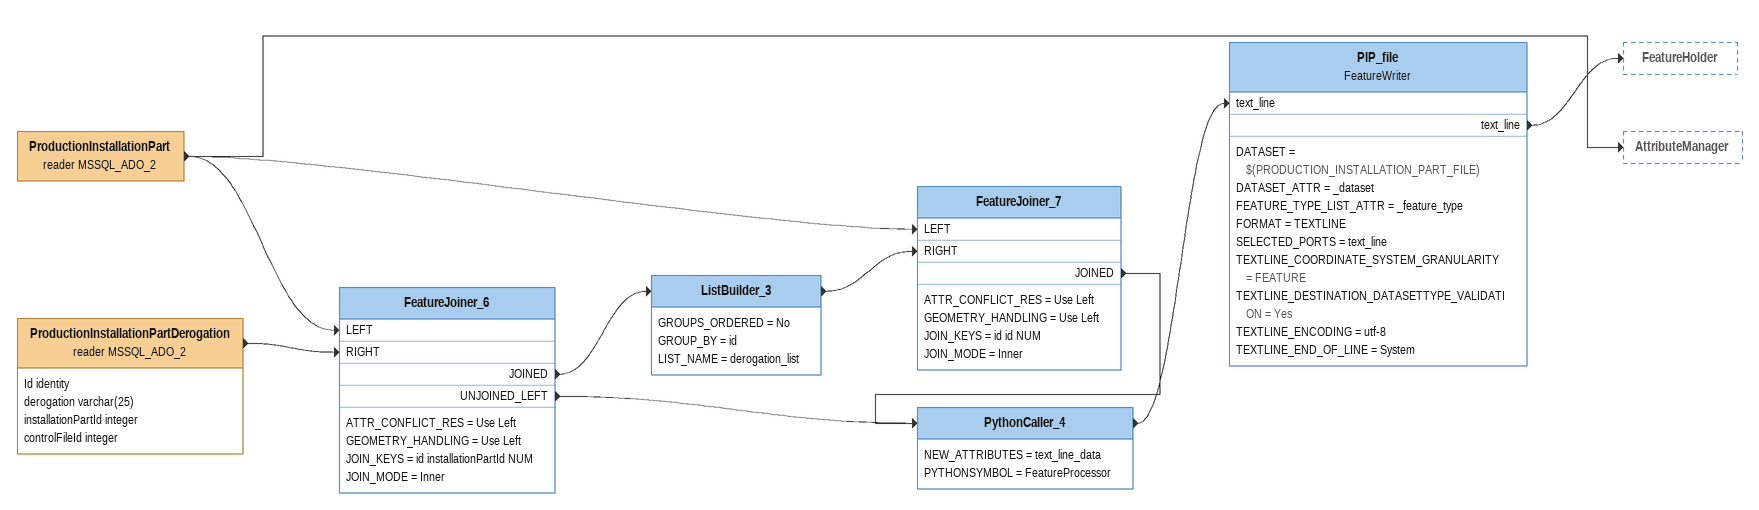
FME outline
ProductionInstallationPart (reader MSSQL_ADO_2)
    -> AttributeManager
    -> FeatureJoiner_6 [LEFT]
    -> FeatureJoiner_7 [LEFT]
ProductionInstallationPartDerogation (reader MSSQL_ADO_2)
    attributes: Id identity, derogation varchar(25), installationPartId integer, controlFileId integer
    -> FeatureJoiner_6 [RIGHT]
FeatureJoiner_6
    ATTR_CONFLICT_RES = Use Left
    GEOMETRY_HANDLING = Use Left
    JOIN_KEYS = id installationPartId NUM
    JOIN_MODE = Inner
    JOINED -> ListBuilder_3
    UNJOINED_LEFT -> PythonCaller_4
ListBuilder_3
    GROUPS_ORDERED = No
    GROUP_BY = id
    LIST_NAME = derogation_list
    -> FeatureJoiner_7 [RIGHT]
FeatureJoiner_7
    ATTR_CONFLICT_RES = Use Left
    GEOMETRY_HANDLING = Use Left
    JOIN_KEYS = id id NUM
    JOIN_MODE = Inner
    JOINED -> PythonCaller_4
PythonCaller_4
    NEW_ATTRIBUTES = text_line_data
    PYTHONSYMBOL = FeatureProcessor
    -> PIP_file [text_line]
PIP_file: FeatureWriter
    DATASET = $(PRODUCTION_INSTALLATION_PART_FILE)
    DATASET_ATTR = _dataset
    FEATURE_TYPE_LIST_ATTR = _feature_type
    FORMAT = TEXTLINE
    SELECTED_PORTS = text_line
    TEXTLINE_COORDINATE_SYSTEM_GRANULARITY = FEATURE
    TEXTLINE_DESTINATION_DATASETTYPE_VALIDATION = Yes
    TEXTLINE_ENCODING = utf-8
    TEXTLINE_END_OF_LINE = System
    text_line -> FeatureHolder
